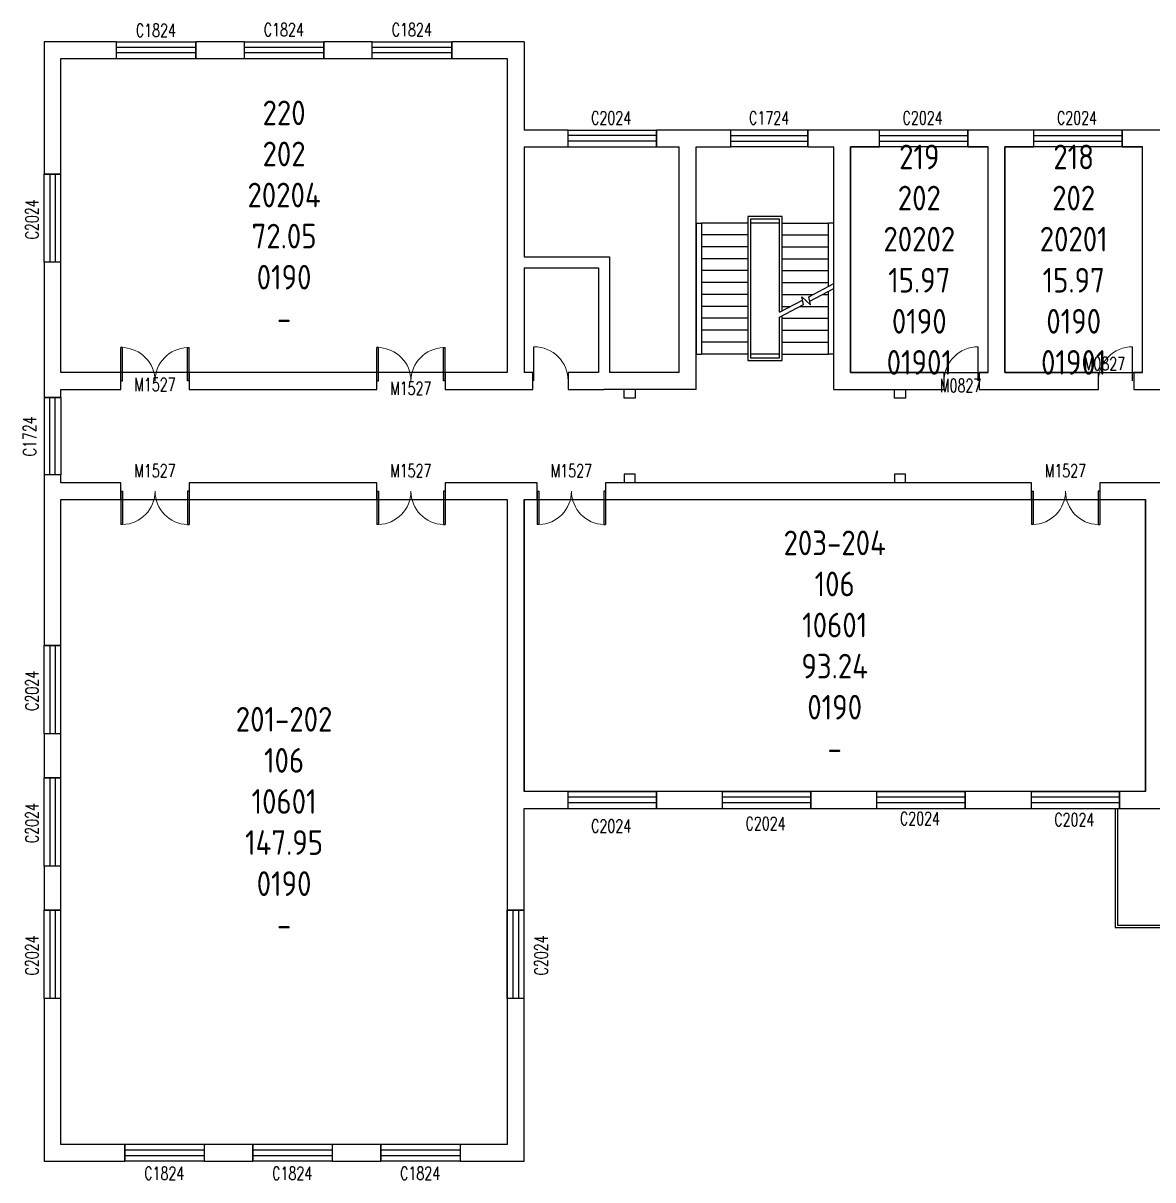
# Model space of a CAD drawing. Extents: x -129158 to -67368, y -156148 to -129921.
# Drawn here: x -129158 to -103548, y -156148 to -129921 of the extents above; entities that cross this region are included whole.
import ezdxf

# ---------------------------------------------------------------- set-up
doc = ezdxf.new("R2010")
doc.units = 0
doc.header["$LTSCALE"] = 1000
doc.header["$MEASUREMENT"] = 0
for name, color, linetype in [('body', 30, 'Continuous'), ('RM$', 5, 'Continuous'), ('RM$TXT', 5, 'Continuous')]:
    doc.layers.add(name, color=color, linetype=linetype)
doc.styles.add('_TCH_WINDOW', font='SIMPLEX', dxfattribs={"height": 3.5, "bigfont": 'GBCBIG'})
doc.styles.get("Standard").update_dxf_attribs({"font": 'gbenor.shx', "bigfont": 'gbcbig.shx'})

# ---------------------------------------------------------------- blocks, each defined once
blk = doc.blocks.new('$TCHSYS$WIN2D')
for p, q in [((-0.5, 0.5), (0.5, 0.5)), ((-0.5, 0.5), (-0.5, -0.5)), ((0.5, 0.5), (0.5, -0.5)), ((0.5, 0.167), (-0.5, 0.167)), ((0.5, -0.167), (-0.5, -0.167)), ((-0.5, -0.5), (0.5, -0.5))]:
    blk.add_line(p, q)
blk = doc.blocks.new('$DorLib2D$00000002')
for p, q in [((-0.5, 0), (-0.5, 0.4875)), ((-0.475, 0.4875), (-0.5, 0.4875)), ((-0.475, 0), (-0.475, 0.4875)), ((0.475, 0), (0.475, 0.4875)), ((0.475, 0.4875), (0.5, 0.4875)), ((0.5, 0), (0.5, 0.4875)), ((-0.5, 0), (-0.475, 0)), ((0.5, 0), (0.475, 0))]:
    blk.add_line(p, q)
at = {"lineweight": 13}
for centre, start, end in [((-0.4875, 0), 0, 88.53072), ((0.4875, 0), 91.46928, 180)]:
    blk.add_arc(centre, 0.4875, start, end, dxfattribs=at)
blk = doc.blocks.new('$DorLib2D$00000003')
blk.add_line((0.47, 0), (0.47, 0.97))
at = {"lineweight": 13}
blk.add_arc((0.47, 0), 0.97, 90, 180, dxfattribs=at)

msp = doc.modelspace()

# ---------------------------------------------------------------- linework, layer by layer
at = {"layer": 'body'}
for p, q in [((-127043, -130344), (-128683, -130344)), ((-128683, -130344), (-128683, -133344)), ((-127043, -130724), (-127043, -130344)), ((-124143, -130344), (-125243, -130344)), ((-125243, -130344), (-125243, -130724)), ((-124143, -130724), (-124143, -130344)), ((-121243, -130344), (-122343, -130344)), ((-122343, -130344), (-122343, -130724)), ((-121243, -130724), (-121243, -130344)), ((-117803, -130344), (-119443, -130344)), ((-119443, -130344), (-119443, -130724)), ((-117803, -130344), (-117803, -132344)), ((-128303, -130724), (-127043, -130724)), ((-128303, -133344), (-128303, -130724)), ((-125243, -130724), (-124143, -130724)), ((-122343, -130724), (-121243, -130724)), ((-119443, -130724), (-118183, -130724)), ((-118183, -130724), (-118183, -132534)), ((-116803, -132344), (-117803, -132344)), ((-116803, -132724), (-116803, -132344)), ((-114093, -132344), (-114803, -132344)), ((-114803, -132344), (-114803, -132724)), ((-113118, -132344), (-114093, -132344)), ((-113118, -132724), (-113118, -132344)), ((-110593, -132344), (-111368, -132344)), ((-111368, -132344), (-111368, -132724)), ((-109743, -132344), (-110593, -132344)), ((-109743, -132724), (-109743, -132344)), ((-107093, -132344), (-107743, -132344)), ((-107743, -132344), (-107743, -132724)), ((-106243, -132344), (-107093, -132344)), ((-106243, -132724), (-106243, -132344)), ((-103593, -132344), (-104243, -132344)), ((-104243, -132344), (-104243, -132724)), ((-102743, -132344), (-103593, -132344)), ((-118183, -132534), (-118183, -135344)), ((-117803, -132724), (-117803, -135219)), ((-117803, -132724), (-116803, -132724)), ((-114803, -132724), (-114283, -132724)), ((-114283, -137844), (-114283, -132724)), ((-113903, -138224), (-113903, -132724)), ((-113903, -132724), (-113118, -132724)), ((-111368, -132724), (-110783, -132724)), ((-110783, -138224), (-110783, -132724)), ((-110403, -132724), (-109743, -132724)), ((-110403, -137844), (-110403, -132724)), ((-107743, -132724), (-107283, -132724)), ((-107283, -137844), (-107283, -132724)), ((-106903, -132724), (-106243, -132724)), ((-106903, -137844), (-106903, -132724)), ((-104243, -132724), (-103783, -132724)), ((-103783, -137844), (-103783, -132724)), ((-128683, -133344), (-128303, -133344)), ((-113903, -134453), (-113903, -137423)), ((-113903, -134453), (-113783, -134453)), ((-113783, -134453), (-113783, -137423)), ((-112733, -134453), (-113783, -134453)), ((-111953, -134303), (-112733, -134303)), ((-112733, -134303), (-112733, -137573)), ((-112013, -134363), (-112673, -134363)), ((-112673, -134363), (-112673, -137513)), ((-112673, -134453), (-112673, -137423)), ((-112013, -134453), (-112673, -134453)), ((-112013, -136477), (-112013, -134363)), ((-112013, -136477), (-112013, -134453)), ((-111953, -136446), (-111953, -134303)), ((-111953, -134453), (-110903, -134453)), ((-110783, -134453), (-110903, -134453)), ((-110903, -135890), (-110903, -134453)), ((-110783, -135826), (-110783, -134453)), ((-112733, -134723), (-113783, -134723)), ((-111953, -134723), (-110903, -134723)), ((-112733, -134993), (-113783, -134993)), ((-111953, -134993), (-110903, -134993)), ((-117803, -135219), (-115868, -135219)), ((-115868, -135219), (-115868, -137844)), ((-112733, -135263), (-113783, -135263)), ((-111953, -135263), (-110903, -135263)), ((-128303, -135344), (-128683, -135344)), ((-128683, -135344), (-128683, -138034)), ((-128303, -137844), (-128303, -135344)), ((-118183, -135344), (-118183, -137844)), ((-117803, -135469), (-116118, -135469)), ((-117803, -135469), (-117803, -137844)), ((-116118, -135469), (-116118, -137844)), ((-112733, -135533), (-113783, -135533)), ((-111953, -135533), (-110903, -135533)), ((-112733, -135803), (-113783, -135803)), ((-111953, -135803), (-110903, -135803)), ((-111348, -136125), (-110783, -135826)), ((-112733, -136073), (-113783, -136073)), ((-111953, -136073), (-111250, -136073)), ((-111325, -136226), (-110783, -135939)), ((-111036, -136073), (-110903, -136073)), ((-110903, -137423), (-110903, -136003)), ((-110783, -137423), (-110783, -135939)), ((-112733, -136343), (-113783, -136343)), ((-112013, -136477), (-111489, -136200)), ((-112013, -136590), (-111466, -136301)), ((-111953, -136343), (-111760, -136343)), ((-111547, -136343), (-110903, -136343)), ((-111466, -136301), (-111506, -136127)), ((-111506, -136127), (-111306, -136307)), ((-111306, -136307), (-111348, -136125)), ((-112733, -136613), (-113783, -136613)), ((-112013, -137423), (-112013, -136590)), ((-112013, -137513), (-112013, -136590)), ((-111953, -137573), (-111953, -136559)), ((-111953, -136613), (-110903, -136613)), ((-112733, -136883), (-113783, -136883)), ((-111953, -136883), (-110903, -136883)), ((-112733, -137153), (-113783, -137153)), ((-111953, -137153), (-110903, -137153)), ((-113903, -137423), (-113783, -137423)), ((-112733, -137423), (-113783, -137423)), ((-112013, -137423), (-112673, -137423)), ((-111953, -137423), (-110903, -137423)), ((-110783, -137423), (-110903, -137423)), ((-112733, -137573), (-111953, -137573)), ((-112673, -137513), (-112013, -137513)), ((-126943, -137844), (-128303, -137844)), ((-126943, -138224), (-126943, -137844)), ((-121143, -137844), (-125393, -137844)), ((-125393, -137844), (-125393, -138224)), ((-121143, -138224), (-121143, -137844)), ((-118183, -137844), (-119593, -137844)), ((-119593, -137844), (-119593, -138224)), ((-117603, -137844), (-117803, -137844)), ((-117603, -138224), (-117603, -137844)), ((-116118, -137844), (-116803, -137844)), ((-116803, -137844), (-116803, -138224)), ((-114283, -137844), (-115868, -137844)), ((-108283, -137844), (-110403, -137844)), ((-108283, -138224), (-108283, -137844)), ((-107283, -137844), (-107483, -137844)), ((-107483, -137844), (-107483, -138224)), ((-104783, -137844), (-106903, -137844)), ((-104783, -138224), (-104783, -137844)), ((-103783, -137844), (-103983, -137844)), ((-103983, -137844), (-103983, -138224)), ((-128683, -138034), (-128683, -138409)), ((-128683, -138409), (-128303, -138409)), ((-128303, -138409), (-128303, -138224)), ((-128303, -138224), (-126943, -138224)), ((-125393, -138224), (-121143, -138224)), ((-119593, -138224), (-117993, -138224)), ((-117993, -138224), (-117603, -138224)), ((-116803, -138224), (-115993, -138224)), ((-113903, -138224), (-115993, -138224)), ((-110783, -138224), (-108283, -138224)), ((-107483, -138224), (-107093, -138224)), ((-107093, -138224), (-104783, -138224)), ((-103983, -138224), (-103593, -138224)), ((-103593, -138224), (-102433, -138224)), ((-128303, -140159), (-128683, -140159)), ((-128683, -140159), (-128683, -140534)), ((-128303, -140344), (-128303, -140159)), ((-128683, -140534), (-128683, -144034)), ((-126943, -140344), (-128303, -140344)), ((-126943, -140724), (-126943, -140344)), ((-121143, -140344), (-125393, -140344)), ((-125393, -140344), (-125393, -140724)), ((-121143, -140724), (-121143, -140344)), ((-117993, -140344), (-119593, -140344)), ((-119593, -140344), (-119593, -140724)), ((-117503, -140344), (-117993, -140344)), ((-117503, -140724), (-117503, -140344)), ((-106303, -140344), (-115953, -140344)), ((-115953, -140344), (-115953, -140724)), ((-106303, -140724), (-106303, -140344)), ((-103593, -140344), (-104753, -140344)), ((-104753, -140344), (-104753, -140724)), ((-103361, -140344), (-103593, -140344)), ((-128303, -144034), (-128303, -140724)), ((-128303, -140724), (-126943, -140724)), ((-125393, -140724), (-121143, -140724)), ((-119593, -140724), (-118183, -140724)), ((-118183, -140724), (-118183, -147534)), ((-117803, -140724), (-117803, -147344)), ((-117803, -140724), (-117503, -140724)), ((-115953, -140724), (-106303, -140724)), ((-104753, -140724), (-103718, -140724)), ((-103718, -147344), (-103718, -140724)), ((-128683, -144034), (-128303, -144034)), ((-128303, -146034), (-128683, -146034)), ((-128683, -146034), (-128683, -147034)), ((-128303, -147034), (-128303, -146034)), ((-128683, -147034), (-128303, -147034)), ((-116803, -147344), (-117803, -147344)), ((-116803, -147724), (-116803, -147344)), ((-113303, -147344), (-114803, -147344)), ((-114803, -147344), (-114803, -147724)), ((-113303, -147724), (-113303, -147344)), ((-109803, -147344), (-111303, -147344)), ((-111303, -147344), (-111303, -147724)), ((-109803, -147724), (-109803, -147344)), ((-106303, -147344), (-107803, -147344)), ((-107803, -147344), (-107803, -147724)), ((-106303, -147724), (-106303, -147344)), ((-103718, -147344), (-104303, -147344)), ((-104303, -147344), (-104303, -147724)), ((-118183, -147534), (-118183, -150034)), ((-117803, -150034), (-117803, -147724)), ((-117803, -147724), (-116803, -147724)), ((-114803, -147724), (-113303, -147724)), ((-111303, -147724), (-109803, -147724)), ((-107803, -147724), (-106303, -147724)), ((-104303, -147724), (-103593, -147724)), ((-103593, -147724), (-102903, -147724)), ((-128303, -149034), (-128683, -149034)), ((-128683, -149034), (-128683, -150034)), ((-128303, -150034), (-128303, -149034)), ((-128683, -150034), (-128303, -150034)), ((-118183, -150034), (-117803, -150034)), ((-128303, -152034), (-128683, -152034)), ((-128683, -152034), (-128683, -155724)), ((-128303, -155344), (-128303, -152034)), ((-117803, -152034), (-118183, -152034)), ((-118183, -152034), (-118183, -155344)), ((-117803, -155724), (-117803, -152034)), ((-126853, -155344), (-128303, -155344)), ((-126853, -155724), (-126853, -155344)), ((-123953, -155344), (-125053, -155344)), ((-125053, -155344), (-125053, -155724)), ((-123953, -155724), (-123953, -155344)), ((-121053, -155344), (-122153, -155344)), ((-122153, -155344), (-122153, -155724)), ((-121053, -155724), (-121053, -155344)), ((-118183, -155344), (-119253, -155344)), ((-119253, -155344), (-119253, -155724)), ((-128683, -155724), (-126853, -155724)), ((-125053, -155724), (-123953, -155724)), ((-122153, -155724), (-121053, -155724)), ((-119253, -155724), (-117803, -155724))]:
    msp.add_line(p, q, dxfattribs=at)
for points in [[(-115283, -138224), (-115283, -138424), (-115534, -138424)], [(-115534, -138424), (-115534, -138224)], [(-109153, -138224), (-109153, -138424), (-109404, -138424)], [(-109404, -138424), (-109404, -138224)], [(-115283, -140344), (-115283, -140144), (-115533, -140144), (-115533, -140344)], [(-109153, -140344), (-109153, -140144), (-109403, -140144), (-109403, -140344)], [(-104403, -147724), (-104403, -150424), (-92084, -150424), (-92083, -147724)], [(-104353, -147724), (-104353, -150374), (-92134, -150374), (-92133, -147724)]]:
    msp.add_lwpolyline(points, dxfattribs=at)
at = {"layer": 'RM$'}
for points in [[(-128303, -130724), (-118183, -130724), (-118183, -137844), (-128303, -137844)], [(-110403, -132724), (-110403, -137844), (-107283, -137844), (-107283, -132724)], [(-106903, -132724), (-106903, -137844), (-103783, -137844), (-103783, -132724)], [(-128303, -140724), (-118183, -140724), (-118183, -155344), (-128303, -155344)], [(-117803, -140724), (-103718, -140724), (-103718, -147344), (-117803, -147344)]]:
    msp.add_lwpolyline(points, close=True, dxfattribs=at)

# ---------------------------------------------------------------- block references
at = {"layer": 'body'}
ref = msp.add_blockref('$TCHSYS$WIN2D', (-126143, -130534), dxfattribs=dict(at, xscale=1800, yscale=-380, zscale=380))
ref.add_attrib('A', 'C1824', (-126603, -130232), dxfattribs={"height": 297.5, "style": '_TCH_WINDOW', "width": 0.705882})
ref = msp.add_blockref('$TCHSYS$WIN2D', (-123243, -130534), dxfattribs=dict(at, xscale=1800, yscale=-380, zscale=380))
ref.add_attrib('A', 'C1824', (-123703, -130218), dxfattribs={"height": 297.5, "style": '_TCH_WINDOW', "width": 0.705882})
ref = msp.add_blockref('$TCHSYS$WIN2D', (-120343, -130534), dxfattribs=dict(at, xscale=1800, yscale=-380, zscale=380))
ref.add_attrib('A', 'C1824', (-120803, -130218), dxfattribs={"height": 297.5, "style": '_TCH_WINDOW', "width": 0.705882})
ref = msp.add_blockref('$TCHSYS$WIN2D', (-115803, -132534), dxfattribs=dict(at, xscale=2000, yscale=-380, zscale=380))
ref.add_attrib('A', 'C2024', (-116283, -132218), dxfattribs={"height": 297.5, "style": '_TCH_WINDOW', "width": 0.705882})
ref = msp.add_blockref('$TCHSYS$WIN2D', (-112243, -132534), dxfattribs=dict(at, xscale=1750, yscale=380, zscale=380, rotation=180))
ref.add_attrib('A', 'C1724', (-112703, -132218), dxfattribs={"height": 297.5, "style": '_TCH_WINDOW', "width": 0.705882})
ref = msp.add_blockref('$TCHSYS$WIN2D', (-108743, -132534), dxfattribs=dict(at, xscale=2000, yscale=380, zscale=380, rotation=180))
ref.add_attrib('A', 'C2024', (-109223, -132218), dxfattribs={"height": 297.5, "style": '_TCH_WINDOW', "width": 0.705882})
ref = msp.add_blockref('$TCHSYS$WIN2D', (-105243, -132534), dxfattribs=dict(at, xscale=2000, yscale=380, zscale=380, rotation=180))
ref.add_attrib('A', 'C2024', (-105723, -132218), dxfattribs={"height": 297.5, "style": '_TCH_WINDOW', "width": 0.705882})
ref = msp.add_blockref('$TCHSYS$WIN2D', (-128493, -134344), dxfattribs=dict(at, xscale=2000, yscale=-380, zscale=380, rotation=90))
ref.add_attrib('A', 'C2024', (-128810, -134824), dxfattribs={"height": 297.5, "rotation": 90, "style": '_TCH_WINDOW', "width": 0.705882})
ref = msp.add_blockref('$DorLib2D$00000002', (-126168, -138034), dxfattribs=dict(at, xscale=1550, yscale=-1550, zscale=380, rotation=180))
ref.add_attrib('A', 'M1527', (-126638, -138263), dxfattribs={"height": 297.5, "style": '_TCH_WINDOW', "width": 0.705882})
ref = msp.add_blockref('$DorLib2D$00000002', (-120368, -138034), dxfattribs=dict(at, xscale=1550, yscale=-1550, zscale=380, rotation=180))
ref.add_attrib('A', 'M1527', (-120838, -138350), dxfattribs={"height": 297.5, "style": '_TCH_WINDOW', "width": 0.705882})
at = {"layer": 'body', "xscale": 800, "yscale": -800, "zscale": 380, "rotation": 180}
msp.add_blockref('$DorLib2D$00000003', (-117203, -138034), dxfattribs=at)
at = {"layer": 'body'}
ref = msp.add_blockref('$DorLib2D$00000003', (-107883, -138034), dxfattribs=dict(at, xscale=800, yscale=800, zscale=380))
ref.add_attrib('A', 'M0827', (-108373, -138285), dxfattribs={"height": 297.5, "style": '_TCH_WINDOW', "width": 0.705882})
ref = msp.add_blockref('$DorLib2D$00000003', (-104383, -138034), dxfattribs=dict(at, xscale=800, yscale=800, zscale=380))
ref.add_attrib('A', 'M0827', (-105112, -137791), dxfattribs={"height": 297.5, "style": '_TCH_WINDOW', "width": 0.705882})
ref = msp.add_blockref('$TCHSYS$WIN2D', (-128493, -139284), dxfattribs=dict(at, xscale=-1750, yscale=-380, zscale=380, rotation=90))
ref.add_attrib('A', 'C1724', (-128861, -139744), dxfattribs={"height": 297.5, "rotation": 90, "style": '_TCH_WINDOW', "width": 0.705882})
ref = msp.add_blockref('$DorLib2D$00000002', (-126168, -140534), dxfattribs=dict(at, xscale=-1550, yscale=-1550, zscale=380))
ref.add_attrib('A', 'M1527', (-126638, -140218), dxfattribs={"height": 297.5, "style": '_TCH_WINDOW', "width": 0.705882})
ref = msp.add_blockref('$DorLib2D$00000002', (-120368, -140534), dxfattribs=dict(at, xscale=-1550, yscale=-1550, zscale=380))
ref.add_attrib('A', 'M1527', (-120838, -140218), dxfattribs={"height": 297.5, "style": '_TCH_WINDOW', "width": 0.705882})
ref = msp.add_blockref('$DorLib2D$00000002', (-116728, -140534), dxfattribs=dict(at, xscale=-1550, yscale=-1550, zscale=380))
ref.add_attrib('A', 'M1527', (-117198, -140218), dxfattribs={"height": 297.5, "style": '_TCH_WINDOW', "width": 0.705882})
ref = msp.add_blockref('$DorLib2D$00000002', (-105528, -140534), dxfattribs=dict(at, xscale=-1550, yscale=-1550, zscale=380))
ref.add_attrib('A', 'M1527', (-105998, -140218), dxfattribs={"height": 297.5, "style": '_TCH_WINDOW', "width": 0.705882})
ref = msp.add_blockref('$TCHSYS$WIN2D', (-128493, -145034), dxfattribs=dict(at, xscale=2000, yscale=-380, zscale=380, rotation=90))
ref.add_attrib('A', 'C2024', (-128810, -145514), dxfattribs={"height": 297.5, "rotation": 90, "style": '_TCH_WINDOW', "width": 0.705882})
ref = msp.add_blockref('$TCHSYS$WIN2D', (-128493, -148034), dxfattribs=dict(at, xscale=2000, yscale=-380, zscale=380, rotation=90))
ref.add_attrib('A', 'C2024', (-128810, -148514), dxfattribs={"height": 297.5, "rotation": 90, "style": '_TCH_WINDOW', "width": 0.705882})
ref = msp.add_blockref('$TCHSYS$WIN2D', (-115803, -147534), dxfattribs=dict(at, xscale=2000, yscale=-380, zscale=380))
ref.add_attrib('A', 'C2024', (-116283, -148273), dxfattribs={"height": 297.5, "style": '_TCH_WINDOW', "width": 0.705882})
ref = msp.add_blockref('$TCHSYS$WIN2D', (-112303, -147534), dxfattribs=dict(at, xscale=2000, yscale=-380, zscale=380))
ref.add_attrib('A', 'C2024', (-112783, -148218), dxfattribs={"height": 297.5, "style": '_TCH_WINDOW', "width": 0.705882})
ref = msp.add_blockref('$TCHSYS$WIN2D', (-108803, -147534), dxfattribs=dict(at, xscale=2000, yscale=-380, zscale=380))
ref.add_attrib('A', 'C2024', (-109283, -148105), dxfattribs={"height": 297.5, "style": '_TCH_WINDOW', "width": 0.705882})
ref = msp.add_blockref('$TCHSYS$WIN2D', (-105303, -147534), dxfattribs=dict(at, xscale=2000, yscale=-380, zscale=380))
ref.add_attrib('A', 'C2024', (-105783, -148129), dxfattribs={"height": 297.5, "style": '_TCH_WINDOW', "width": 0.705882})
ref = msp.add_blockref('$TCHSYS$WIN2D', (-128493, -151034), dxfattribs=dict(at, xscale=2000, yscale=-380, zscale=380, rotation=90))
ref.add_attrib('A', 'C2024', (-128810, -151514), dxfattribs={"height": 297.5, "rotation": 90, "style": '_TCH_WINDOW', "width": 0.705882})
ref = msp.add_blockref('$TCHSYS$WIN2D', (-117993, -151034), dxfattribs=dict(at, xscale=-2000, yscale=380, zscale=380, rotation=270))
ref.add_attrib('A', 'C2024', (-117265, -151514), dxfattribs={"height": 297.5, "rotation": 90, "style": '_TCH_WINDOW', "width": 0.705882})
ref = msp.add_blockref('$TCHSYS$WIN2D', (-125953, -155534), dxfattribs=dict(at, xscale=1800, yscale=-380, zscale=380, rotation=180))
ref.add_attrib('A', 'C1824', (-126413, -156148), dxfattribs={"height": 297.5, "style": '_TCH_WINDOW', "width": 0.705882})
ref = msp.add_blockref('$TCHSYS$WIN2D', (-123053, -155534), dxfattribs=dict(at, xscale=1800, yscale=-380, zscale=380, rotation=180))
ref.add_attrib('A', 'C1824', (-123513, -156148), dxfattribs={"height": 297.5, "style": '_TCH_WINDOW', "width": 0.705882})
ref = msp.add_blockref('$TCHSYS$WIN2D', (-120153, -155534), dxfattribs=dict(at, xscale=1800, yscale=-380, zscale=380, rotation=180))
ref.add_attrib('A', 'C1824', (-120613, -156148), dxfattribs={"height": 297.5, "style": '_TCH_WINDOW', "width": 0.705882})

# ---------------------------------------------------------------- texts
at = {"layer": 'RM$TXT', "char_height": 558.8, "attachment_point": 8}
for s, insert in [('220^M^J202^M^J20204^M^J72.05^M^J0190^M^J-^M^J', (-123243, -136892)), ('219^M^J202^M^J20202^M^J15.97^M^J0190^M^J01901^M^J', (-108843, -137892)), ('218^M^J202^M^J20201^M^J15.97^M^J0190^M^J01901^M^J', (-105343, -137892)), ('203-204^M^J106^M^J10601^M^J93.24^M^J0190^M^J-^M^J', (-110761, -146642)), ('201-202^M^J106^M^J10601^M^J147.95^M^J0190^M^J-^M^J', (-123243, -150642))]:
    msp.add_mtext(s, dxfattribs=dict(at, insert=insert))

doc.saveas('drawing.dxf')
